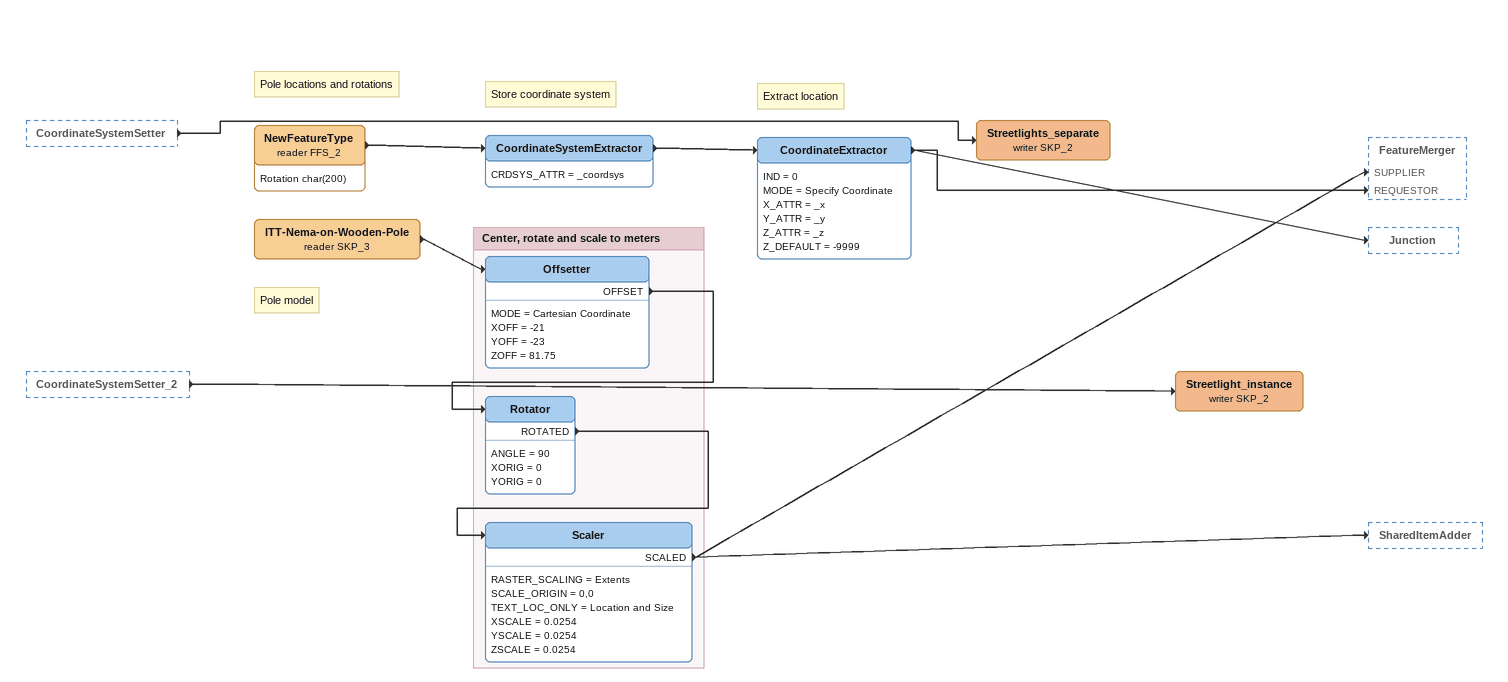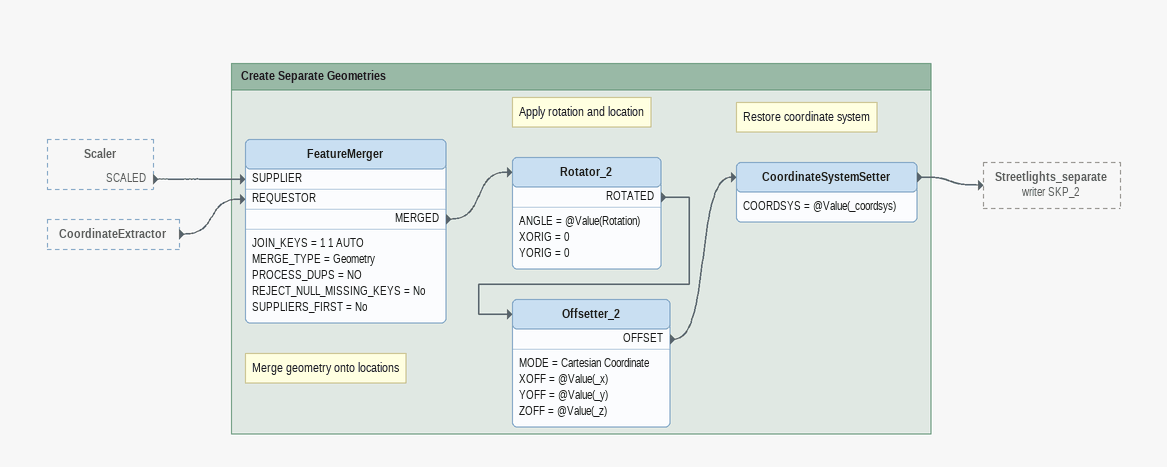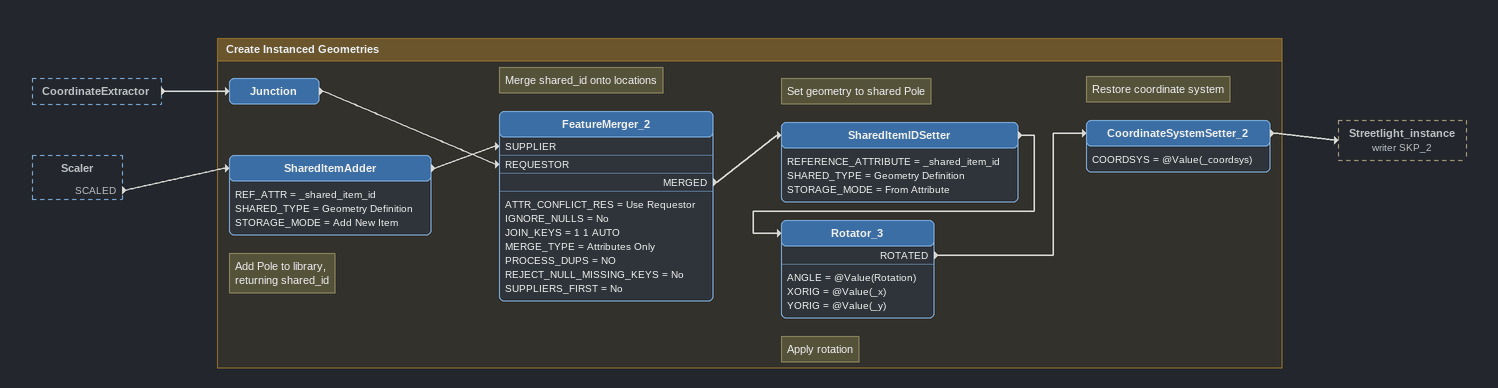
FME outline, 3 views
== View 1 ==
CoordinateSystemSetter [outside]
    -> Streetlights_separate (writer SKP_2)
CoordinateSystemSetter_2 [outside]
    -> Streetlight_instance (writer SKP_2)
Note: Pole locations and rotations
NewFeatureType (reader FFS_2)
    attributes: Rotation char(200)
    -> CoordinateSystemExtractor
Note: Store coordinate system
CoordinateSystemExtractor
    CRDSYS_ATTR = _coordsys
    -> CoordinateExtractor
Note: Extract location
CoordinateExtractor
    IND = 0
    MODE = Specify Coordinate
    X_ATTR = _x
    Y_ATTR = _y
    Z_ATTR = _z
    Z_DEFAULT = -9999
    -> FeatureMerger [REQUESTOR]
    -> Junction
Note: Pole model
ITT-Nema-on-Wooden-Pole (reader SKP_3)
    -> Offsetter
Streetlights_separate (writer SKP_2)
Streetlight_instance (writer SKP_2)

Bookmark: Center, rotate and scale to meters
Offsetter
    MODE = Cartesian Coordinate
    XOFF = -21
    YOFF = -23
    ZOFF = 81.75
    OFFSET -> Rotator
Rotator
    ANGLE = 90
    XORIG = 0
    YORIG = 0
    ROTATED -> Scaler
Scaler
    RASTER_SCALING = Extents
    SCALE_ORIGIN = 0,0
    TEXT_LOC_ONLY = Location and Size
    XSCALE = 0.0254
    YSCALE = 0.0254
    ZSCALE = 0.0254
    SCALED -> FeatureMerger [SUPPLIER]
    SCALED -> SharedItemAdder

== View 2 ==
Scaler [outside]
    SCALED -> FeatureMerger [SUPPLIER]
CoordinateExtractor [outside]
    -> FeatureMerger [REQUESTOR]

Bookmark: Create Separate Geometries
Note: Merge geometry onto locations
FeatureMerger
    JOIN_KEYS = 1 1 AUTO
    MERGE_TYPE = Geometry
    PROCESS_DUPS = NO
    REJECT_NULL_MISSING_KEYS = No
    SUPPLIERS_FIRST = No
    MERGED -> Rotator_2
Note: Apply rotation and location
Rotator_2
    ANGLE = @Value(Rotation)
    XORIG = 0
    YORIG = 0
    ROTATED -> Offsetter_2
Offsetter_2
    MODE = Cartesian Coordinate
    XOFF = @Value(_x)
    YOFF = @Value(_y)
    ZOFF = @Value(_z)
    OFFSET -> CoordinateSystemSetter
Note: Restore coordinate system
CoordinateSystemSetter
    COORDSYS = @Value(_coordsys)
    -> Streetlights_separate (writer SKP_2)

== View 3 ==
CoordinateExtractor [outside]
    -> Junction
Scaler [outside]
    SCALED -> SharedItemAdder

Bookmark: Create Instanced Geometries
Junction
    -> FeatureMerger_2 [REQUESTOR]
Note: Add Pole to library, / returning shared_id
SharedItemAdder
    REF_ATTR = _shared_item_id
    SHARED_TYPE = Geometry Definition
    STORAGE_MODE = Add New Item
    -> FeatureMerger_2 [SUPPLIER]
Note: Merge shared_id onto locations
FeatureMerger_2
    ATTR_CONFLICT_RES = Use Requestor
    IGNORE_NULLS = No
    JOIN_KEYS = 1 1 AUTO
    MERGE_TYPE = Attributes Only
    PROCESS_DUPS = NO
    REJECT_NULL_MISSING_KEYS = No
    SUPPLIERS_FIRST = No
    MERGED -> SharedItemIDSetter
Note: Set geometry to shared Pole
SharedItemIDSetter
    REFERENCE_ATTRIBUTE = _shared_item_id
    SHARED_TYPE = Geometry Definition
    STORAGE_MODE = From Attribute
    -> Rotator_3
Note: Apply rotation
Rotator_3
    ANGLE = @Value(Rotation)
    XORIG = @Value(_x)
    YORIG = @Value(_y)
    ROTATED -> CoordinateSystemSetter_2
Note: Restore coordinate system
CoordinateSystemSetter_2
    COORDSYS = @Value(_coordsys)
    -> Streetlight_instance (writer SKP_2)
